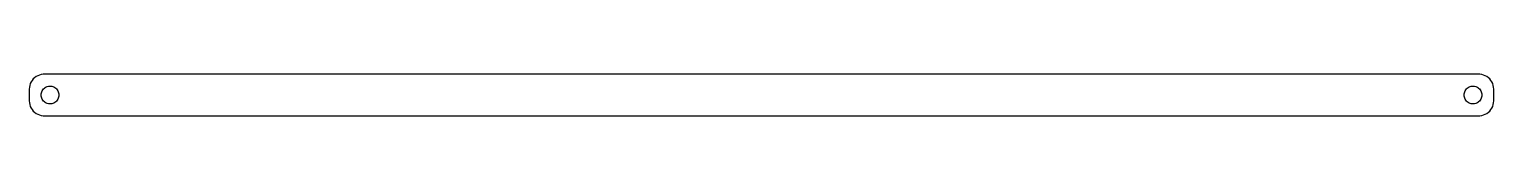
# Model space of a CAD drawing. Header units: metres. Extents: x -247 to 247, y -7 to 7.
import ezdxf

# ---------------------------------------------------------------- set-up
doc = ezdxf.new("R2010")
doc.units = ezdxf.units.M

msp = doc.modelspace()

# ---------------------------------------------------------------- linework, layer by layer
for p, q in [((-245.645, 5.42273), (-246.045, 4.93892)), ((-245.187, 5.85255), (-245.645, 5.42273)), ((-244.679, 6.22163), (-245.187, 5.85255)), ((-244.129, 6.52412), (-244.679, 6.22163)), ((-243.545, 6.75528), (-244.129, 6.52412)), ((-242.937, 6.91142), (-243.545, 6.75528)), ((-242.314, 6.99013), (-242.937, 6.91142)), ((242.314, 6.99013), (-242.314, 6.99013)), ((242.937, 6.91142), (242.314, 6.99013)), ((243.545, 6.75528), (242.937, 6.91142)), ((244.129, 6.52412), (243.545, 6.75528)), ((244.679, 6.22163), (244.129, 6.52412)), ((245.187, 5.85255), (244.679, 6.22163)), ((245.645, 5.42273), (245.187, 5.85255)), ((246.045, 4.93892), (245.645, 5.42273)), ((-246.961, 2.62666), (-247, 2)), ((-247, 2), (-247, -2)), ((-246.843, 3.24344), (-246.961, 2.62666)), ((-246.649, 3.84062), (-246.843, 3.24344)), ((-246.382, 4.40877), (-246.649, 3.84062)), ((-246.045, 4.93892), (-246.382, 4.40877)), ((-243, 0), (-242.976, 0.375992)), ((-242.976, -0.375992), (-243, 0)), ((-242.976, 0.375992), (-242.906, 0.746063)), ((-242.906, 0.746063), (-242.789, 1.10437)), ((-242.789, 1.10437), (-242.629, 1.44525)), ((-242.629, 1.44525), (-242.427, 1.76335)), ((-242.427, 1.76335), (-242.187, 2.05363)), ((-242.187, 2.05363), (-241.912, 2.31154)), ((-241.912, 2.31154), (-241.607, 2.53297)), ((-241.607, 2.53297), (-241.277, 2.71448)), ((-241.277, 2.71448), (-240.927, 2.85316)), ((-240.927, 2.85316), (-240.562, 2.94685)), ((-240.562, 2.94685), (-240.188, 2.99408)), ((-240.188, 2.99408), (-239.812, 2.99408)), ((-239.812, 2.99408), (-239.438, 2.94685)), ((-239.438, 2.94685), (-239.073, 2.85316)), ((-239.073, 2.85316), (-238.723, 2.71448)), ((-238.723, 2.71448), (-238.393, 2.53297)), ((-238.393, 2.53297), (-238.088, 2.31154)), ((-238.088, 2.31154), (-237.813, 2.05363)), ((-237.813, 2.05363), (-237.573, 1.76335)), ((-237.573, 1.76335), (-237.371, 1.44525)), ((-237.371, 1.44525), (-237.211, 1.10437)), ((-237.211, 1.10437), (-237.094, 0.746063)), ((-237.094, 0.746063), (-237.024, 0.375992)), ((-237.024, 0.375992), (-237, 0)), ((-237, 0), (-237.024, -0.375992)), ((237, 0), (237.024, 0.375992)), ((237.024, -0.375992), (237, 0)), ((237.024, 0.375992), (237.094, 0.746063)), ((237.094, 0.746063), (237.211, 1.10437)), ((237.211, 1.10437), (237.371, 1.44525)), ((237.371, 1.44525), (237.573, 1.76335)), ((237.573, 1.76335), (237.813, 2.05363)), ((237.813, 2.05363), (238.088, 2.31154)), ((238.088, 2.31154), (238.393, 2.53297)), ((238.393, 2.53297), (238.723, 2.71448)), ((238.723, 2.71448), (239.073, 2.85316)), ((239.073, 2.85316), (239.438, 2.94685)), ((239.438, 2.94685), (239.812, 2.99408)), ((239.812, 2.99408), (240.188, 2.99408)), ((240.188, 2.99408), (240.562, 2.94685)), ((240.562, 2.94685), (240.927, 2.85316)), ((240.927, 2.85316), (241.277, 2.71448)), ((241.277, 2.71448), (241.607, 2.53297)), ((241.607, 2.53297), (241.912, 2.31154)), ((241.912, 2.31154), (242.187, 2.05363)), ((242.187, 2.05363), (242.427, 1.76335)), ((242.427, 1.76335), (242.629, 1.44525)), ((242.629, 1.44525), (242.789, 1.10437)), ((242.789, 1.10437), (242.906, 0.746063)), ((242.906, 0.746063), (242.976, 0.375992)), ((242.976, 0.375992), (243, 0)), ((243, 0), (242.976, -0.375992)), ((246.382, 4.40877), (246.045, 4.93892)), ((246.649, 3.84062), (246.382, 4.40877)), ((246.843, 3.24344), (246.649, 3.84062)), ((246.961, 2.62666), (246.843, 3.24344)), ((247, 2), (246.961, 2.62666)), ((247, -2), (247, 2)), ((-247, -2), (-246.961, -2.62666)), ((-246.961, -2.62666), (-246.843, -3.24344)), ((-246.843, -3.24344), (-246.649, -3.84062)), ((-246.649, -3.84062), (-246.382, -4.40877)), ((-246.382, -4.40877), (-246.045, -4.93892)), ((-246.045, -4.93892), (-245.645, -5.42273)), ((-242.906, -0.746063), (-242.976, -0.375992)), ((-242.789, -1.10437), (-242.906, -0.746063)), ((-242.629, -1.44525), (-242.789, -1.10437)), ((-242.427, -1.76335), (-242.629, -1.44525)), ((-242.187, -2.05363), (-242.427, -1.76335)), ((-241.912, -2.31154), (-242.187, -2.05363)), ((-241.607, -2.53297), (-241.912, -2.31154)), ((-241.277, -2.71448), (-241.607, -2.53297)), ((-240.927, -2.85316), (-241.277, -2.71448)), ((-240.562, -2.94685), (-240.927, -2.85316)), ((-240.188, -2.99408), (-240.562, -2.94685)), ((-239.812, -2.99408), (-240.188, -2.99408)), ((-239.438, -2.94685), (-239.812, -2.99408)), ((-239.073, -2.85316), (-239.438, -2.94685)), ((-238.723, -2.71448), (-239.073, -2.85316)), ((-238.393, -2.53297), (-238.723, -2.71448)), ((-238.088, -2.31154), (-238.393, -2.53297)), ((-237.813, -2.05363), (-238.088, -2.31154)), ((-237.573, -1.76335), (-237.813, -2.05363)), ((-237.371, -1.44525), (-237.573, -1.76335)), ((-237.211, -1.10437), (-237.371, -1.44525)), ((-237.094, -0.746063), (-237.211, -1.10437)), ((-237.024, -0.375992), (-237.094, -0.746063)), ((237.094, -0.746063), (237.024, -0.375992)), ((237.211, -1.10437), (237.094, -0.746063)), ((237.371, -1.44525), (237.211, -1.10437)), ((237.573, -1.76335), (237.371, -1.44525)), ((237.813, -2.05363), (237.573, -1.76335)), ((238.088, -2.31154), (237.813, -2.05363)), ((238.393, -2.53297), (238.088, -2.31154)), ((238.723, -2.71448), (238.393, -2.53297)), ((239.073, -2.85316), (238.723, -2.71448)), ((239.438, -2.94685), (239.073, -2.85316)), ((239.812, -2.99408), (239.438, -2.94685)), ((240.188, -2.99408), (239.812, -2.99408)), ((240.562, -2.94685), (240.188, -2.99408)), ((240.927, -2.85316), (240.562, -2.94685)), ((241.277, -2.71448), (240.927, -2.85316)), ((241.607, -2.53297), (241.277, -2.71448)), ((241.912, -2.31154), (241.607, -2.53297)), ((242.187, -2.05363), (241.912, -2.31154)), ((242.427, -1.76335), (242.187, -2.05363)), ((242.629, -1.44525), (242.427, -1.76335)), ((242.789, -1.10437), (242.629, -1.44525)), ((242.906, -0.746063), (242.789, -1.10437)), ((242.976, -0.375992), (242.906, -0.746063)), ((245.645, -5.42273), (246.045, -4.93892)), ((246.045, -4.93892), (246.382, -4.40877)), ((246.382, -4.40877), (246.649, -3.84062)), ((246.649, -3.84062), (246.843, -3.24344)), ((246.843, -3.24344), (246.961, -2.62666)), ((246.961, -2.62666), (247, -2)), ((-245.645, -5.42273), (-245.187, -5.85255)), ((-245.187, -5.85255), (-244.679, -6.22163)), ((-244.679, -6.22163), (-244.129, -6.52412)), ((-244.129, -6.52412), (-243.545, -6.75528)), ((-243.545, -6.75528), (-242.937, -6.91142)), ((-242.937, -6.91142), (-242.314, -6.99013)), ((-242.314, -6.99013), (242.314, -6.99013)), ((242.314, -6.99013), (242.937, -6.91142)), ((242.937, -6.91142), (243.545, -6.75528)), ((243.545, -6.75528), (244.129, -6.52412)), ((244.129, -6.52412), (244.679, -6.22163)), ((244.679, -6.22163), (245.187, -5.85255)), ((245.187, -5.85255), (245.645, -5.42273))]:
    msp.add_line(p, q)

doc.saveas('drawing.dxf')
